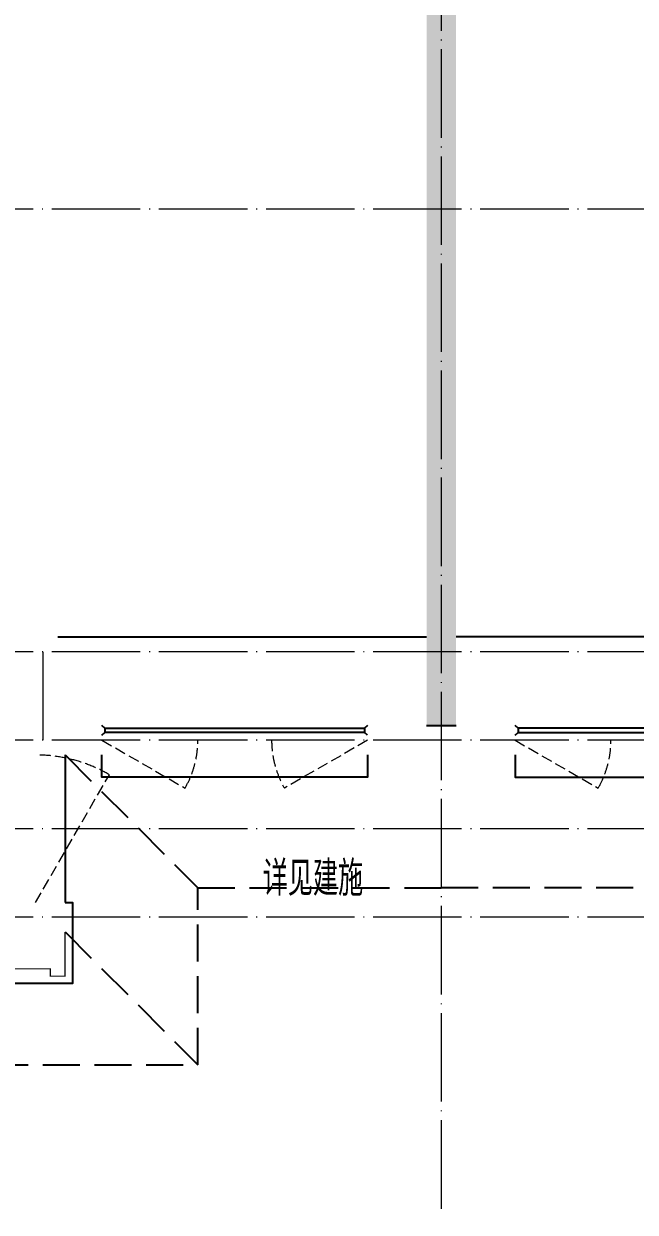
# Model space of a CAD drawing. Extents: x -518115 to 1124316, y -209821 to 1628073.
# Drawn here: x 850087 to 854231, y 670657 to 678714 of the extents above; entities that cross this region are included whole.
import ezdxf

# ---------------------------------------------------------------- set-up
doc = ezdxf.new("R2010")
doc.units = 0
doc.header["$LTSCALE"] = 1000
doc.header["$MEASUREMENT"] = 0
doc.linetypes.add('DASH', pattern=[0.35, 0.25, -0.1])
doc.linetypes.add('DOTE', pattern=[2.42, 2, -0.2, 0.02, -0.2])
for name, color, linetype in [('3-栏杆1', 135, 'Continuous'), ('3.5方案汇报，与郭总、侯月琴确定户型_t8$0$2020.03.04 -1安徽标准化洋房户型(UA）_t8_t8$0$看线', 154, 'Continuous'), ('PUB_TEXT', 4, 'Continuous'), ('保温', 6, 'Continuous'), ('卫生间', 6, 'Continuous'), ('看线', 251, 'Continuous')]:
    doc.layers.add(name, color=color, linetype=linetype)
doc.layers.add('DOTE', color=19, linetype='DOTE', lineweight=9)
doc.layers.add('WINDOW', color=144, linetype='Continuous', lineweight=15)
doc.styles.add('_TCH_AXIS', font='COMPLEX', dxfattribs={"bigfont": 'GBCBIG'})
pattern_1 = [(45, (-445516.58, -596748.81), (0, 47.4157523), [100.584, -33.528]), (135, (-445492.87, -596725.102), (3e-15, 47.4157523), [100.584, -33.528])]

# ---------------------------------------------------------------- blocks, each defined once
blk = doc.blocks.new('HFHFTHFD')
at = {"layer": 'DOTE', "linetype": 'DOTE', "ltscale": 0.3}
for p, q in [((445616.6, 612948.8), (445616.6, 593448.8)), ((472616.6, 600248.8), (418616.6, 600248.8)), ((472616.6, 597248.8), (418616.6, 597248.8)), ((442916.6, 597248.8), (442916.6, 596648.8)), ((472616.6, 596648.8), (418616.6, 596648.8)), ((472616.6, 596048.8), (418616.6, 596048.8)), ((472616.6, 595448.8), (418616.6, 595448.8))]:
    blk.add_line(p, q, dxfattribs=at)
blk = doc.blocks.new('A$C148B7D8E')
at = {"layer": '卫生间', "color": 159, "linetype": 'DASH', "true_color": 0x22346e}
for p, q in [((22550, 0), (23450, -900)), ((22550, -1200), (23450, -2100))]:
    blk.add_line(p, q, dxfattribs=at)
blk.add_lwpolyline([(9400.3, 15400), (7700, 15400), (7700, 10800), (7300, 10800), (7300, 10000), (900, 10000), (900, 9000), (-900, 9000), (-900, -900), (1750, -900), (1750, -2100), (23450, -2100), (23450, -900), (25100, -900)], dxfattribs=at)
blk = doc.blocks.new('A$C718F517F')
at = {"layer": '保温', "linetype": 'ByBlock', "ltscale": 10}
h = blk.add_hatch(dxfattribs=at)
h.set_pattern_fill('AR-HBONE', color=251, scale=55)
h.set_pattern_definition(pattern_1)
edge = h.paths.add_edge_path()
edge.add_line((200, 5100), (200.1, 7700))
edge.add_line((200.1, 7700), (0.1, 7700))
edge.add_line((0.1, 7700), (0, 5100))
edge.add_line((0, 5100), (200, 5100))
h = blk.add_hatch(dxfattribs=at)
h.set_pattern_fill('AR-HBONE', color=251, scale=55)
h.set_pattern_definition(pattern_1)
edge = h.paths.add_edge_path()
edge.add_line((900, 4900), (900, 5100))
edge.add_line((900, 5100), (-700, 5100))
edge.add_line((-700, 5100), (-700, 4900))
edge.add_line((-700, 4900), (900, 4900))
at = {"layer": '保温', "linetype": 'Continuous', "ltscale": 10}
h = blk.add_hatch(dxfattribs=at)
h.set_pattern_fill('HEX', color=251, scale=10, angle=90, style=0)
h.set_pattern_definition([(90, (-503782.47, -516048.461), (-16.49778, 1e-15), [9.525, -19.05]), (210, (-503782.47, -516048.461), (8.24889, -14.2874966), [9.525, -19.05]), (150, (-503782.47, -516038.936), (-8.24889, -14.2874966), [9.525, -19.05])])
h.paths.add_polyline_path([(0.1, 0), (200.1, 0), (200, 4900), (0, 4900)])
at = {"layer": '保温', "color": 251, "linetype": 'ByBlock', "ltscale": 10}
for p, q in [((0, 7700), (200, 7700)), ((0, 4900), (200, 4900)), ((0, 0), (200, 0))]:
    blk.add_line(p, q, dxfattribs=at)

msp = doc.modelspace()

# ---------------------------------------------------------------- linework, layer by layer
at = {"color": 30, "const_width": 8}
msp.add_lwpolyline([(850366.6, 672557.2), (850366.6, 672257.2), (850266.6, 672257.2), (850266.6, 672307.2), (849216.6, 672307.2), (849216.6, 672557.2)], dxfattribs=at)
at = {"layer": '3-栏杆1', "color": 5}
for p, q in [((850636.8, 673939.4), (850616.6, 673957.2)), ((850616.6, 673957.2), (850636.8, 673939.4)), ((852396.3, 673939.4), (852416.6, 673957.2)), ((852416.6, 673957.2), (852396.3, 673939.4)), ((853436.8, 673939.4), (853416.6, 673957.2)), ((853416.6, 673957.2), (853436.8, 673939.4)), ((850636.8, 673910.1), (850616.6, 673890.3)), ((850616.6, 673890.3), (850636.8, 673910.1)), ((850636.8, 673939.3), (852396.3, 673939.4)), ((850636.8, 673939.4), (850636.8, 673910.1)), ((852396.3, 673910.1), (850636.8, 673910)), ((852396.3, 673939.4), (852396.3, 673910.1)), ((852416.6, 673890.3), (852396.3, 673910.1)), ((853416.6, 673890.3), (853436.8, 673910.1)), ((855196.3, 673939.3), (853436.8, 673939.4)), ((853436.8, 673939.4), (853436.8, 673910.1)), ((853436.8, 673910.1), (855196.3, 673910))]:
    msp.add_line(p, q, dxfattribs=at)
at = {"layer": '3.5方案汇报，与郭总、侯月琴确定户型_t8$0$2020.03.04 -1安徽标准化洋房户型(UA）_t8_t8$0$看线', "ltscale": 10}
for p, q in [((850316.6, 674557.2), (852816.6, 674557.2)), ((855516.6, 674557.2), (853016.6, 674557.2))]:
    msp.add_line(p, q, dxfattribs=at)
at = {"layer": 'WINDOW', "color": 250, "linetype": 'DASH', "ltscale": 0.3}
for points in [[(850616.6, 673857.2), (851179.7, 673532.5, 0.131485), (851266.6, 673857.2)], [(852416.6, 673857.2), (851853.4, 673532.5, -0.131485), (851766.6, 673857.2)], [(853416.6, 673857.2), (853979.7, 673532.5, 0.131485), (854066.6, 673857.2)], [(850166.6, 672757.2), (850666.6, 673623.2, 0.131652), (850166.6, 673757.2)]]:
    msp.add_lwpolyline(points, format="xyb", dxfattribs=at)
at = {"layer": '看线', "color": 202, "ltscale": 0.5}
for points in [[(850366.6, 673757.2), (850366.6, 672757.2)], [(852416.6, 673757.2), (852416.6, 673607.2), (850616.6, 673607.2), (850616.6, 673757.2)], [(853416.6, 673757.2), (853416.6, 673607.2), (855216.6, 673607.2), (855216.6, 673757.2)]]:
    msp.add_lwpolyline(points, dxfattribs=at)
at = {"layer": '看线', "color": 201}
msp.add_lwpolyline([(850366.6, 672757.2), (850416.6, 672757.2), (850416.6, 672207.2), (849166.6, 672207.2), (849166.6, 672407.2)], dxfattribs=at)

# ---------------------------------------------------------------- block references
for name, p in [('HFHFTHFD', (407300, 77208.4)), ('A$C148B7D8E', (827816.6, 673757.2)), ('A$C718F517F', (852816.6, 673957.2))]:
    msp.add_blockref(name, p)
at = {"xscale": -1}
msp.add_blockref('A$C148B7D8E', (878016.6, 673757.2), dxfattribs=at)

# ---------------------------------------------------------------- texts
at = {"layer": 'PUB_TEXT', "style": '_TCH_AXIS'}
msp.add_text('详见建施', height=236.31, dxfattribs=at).set_placement((851706.2, 672801.9))

doc.saveas('drawing.dxf')
